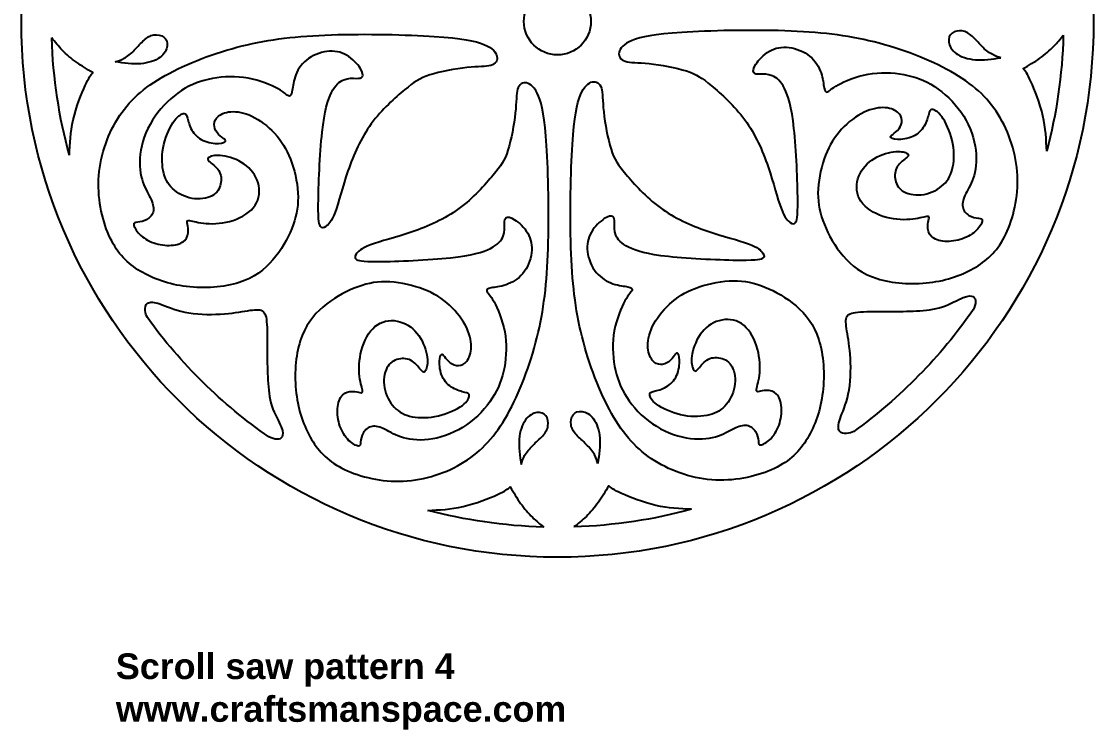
# Model space of a CAD drawing. Extents: x -53 to 59, y -75 to 56.
# Drawn here: x -53.4 to 59.3, y -74.5 to 0 of the extents above; entities that cross this region are included whole.
import ezdxf

# ---------------------------------------------------------------- set-up
doc = ezdxf.new("R2010")
doc.units = 0
doc.header["$MEASUREMENT"] = 0
doc.layers.get('0').update_dxf_attribs({"linetype": 'CONTINUOUS'})
doc.layers.add('LAYER_1', color=7, linetype='CONTINUOUS')

msp = doc.modelspace()

# ---------------------------------------------------------------- linework, layer by layer
at = {"layer": 'LAYER_1'}
for major_axis in [(0, 56.38), (0, 3.52)]:
    msp.add_ellipse((2.94, 0), major_axis=major_axis, ratio=1, dxfattribs=at)
for points, knots in [([(16.02, -1.15), (18.9, -0.97), (23.23, -0.87), (26.84, -0.99), (26.84, -0.99), (30.45, -1.11), (33.33, -1.44), (36.24, -2.16), (36.24, -2.16), (39.14, -2.89), (42.07, -4.01), (44.32, -5.28), (44.32, -5.28), (46.57, -6.54), (48.14, -7.95), (49.3, -9.8), (49.3, -9.8), (50.46, -11.65), (51.21, -13.95), (51.31, -16.22), (51.31, -16.22), (51.42, -18.49), (50.88, -20.74), (50.1, -22.38), (50.1, -22.38), (49.31, -24.02), (48.28, -25.05), (46.93, -25.86), (46.93, -25.86), (45.59, -26.67), (43.92, -27.26), (42.06, -27.48), (42.06, -27.48), (40.2, -27.7), (38.13, -27.56), (36.55, -27.06), (36.55, -27.06), (34.97, -26.55), (33.87, -25.69), (32.99, -24.67), (32.99, -24.67), (32.11, -23.65), (31.46, -22.48), (31.01, -21.37), (31.01, -21.37), (30.57, -20.27), (30.33, -19.24), (30.34, -18.07), (30.34, -18.07), (30.35, -16.9), (30.61, -15.59), (30.99, -14.47), (30.99, -14.47), (31.37, -13.36), (31.88, -12.45), (32.55, -11.65), (32.55, -11.65), (33.23, -10.84), (34.07, -10.15), (34.89, -9.71), (34.89, -9.71), (35.71, -9.26), (36.51, -9.06), (37.17, -9.07), (37.17, -9.07), (37.84, -9.07), (38.38, -9.28), (38.71, -9.54), (38.71, -9.54), (39.04, -9.8), (39.15, -10.1), (39.16, -10.41), (39.16, -10.41), (39.16, -10.71), (39.06, -11.02), (38.87, -11.28), (38.87, -11.28), (38.67, -11.53), (38.39, -11.74), (38.2, -11.89), (38.2, -11.89), (38.02, -12.03), (37.92, -12.1), (37.98, -12.19), (37.98, -12.19), (38.04, -12.28), (38.25, -12.4), (38.69, -12.42), (38.69, -12.42), (39.13, -12.44), (39.8, -12.35), (40.33, -12.11), (40.33, -12.11), (40.86, -11.86), (41.26, -11.45), (41.52, -11.01), (41.52, -11.01), (41.78, -10.56), (41.89, -10.08), (41.98, -9.76), (41.98, -9.76), (42.06, -9.44), (42.11, -9.27), (42.32, -9.27), (42.32, -9.27), (42.54, -9.27), (42.93, -9.44), (43.35, -10.01), (43.35, -10.01), (43.77, -10.57), (44.23, -11.55), (44.45, -12.52), (44.45, -12.52), (44.68, -13.5), (44.68, -14.49), (44.53, -15.28), (44.53, -15.28), (44.38, -16.07), (44.07, -16.67), (43.55, -17.16), (43.55, -17.16), (43.02, -17.66), (42.27, -18.06), (41.5, -18.2), (41.5, -18.2), (40.72, -18.34), (39.93, -18.22), (39.39, -17.94), (39.39, -17.94), (38.86, -17.65), (38.59, -17.19), (38.48, -16.71), (38.48, -16.71), (38.37, -16.22), (38.42, -15.7), (38.68, -15.28), (38.68, -15.28), (38.95, -14.86), (39.45, -14.53), (39.68, -14.31), (39.68, -14.31), (39.91, -14.09), (39.89, -13.97), (39.65, -13.85), (39.65, -13.85), (39.41, -13.74), (38.95, -13.62), (38.28, -13.71), (38.28, -13.71), (37.61, -13.79), (36.72, -14.09), (36.01, -14.59), (36.01, -14.59), (35.3, -15.08), (34.77, -15.79), (34.54, -16.57), (34.54, -16.57), (34.31, -17.36), (34.39, -18.22), (34.86, -18.93), (34.86, -18.93), (35.33, -19.64), (36.21, -20.19), (37.17, -20.51), (37.17, -20.51), (38.13, -20.82), (39.18, -20.91), (40, -20.84), (40, -20.84), (40.83, -20.78), (41.44, -20.57), (41.74, -20.52), (41.74, -20.52), (42.05, -20.47), (42.05, -20.59), (42.01, -20.78), (42.01, -20.78), (41.97, -20.96), (41.88, -21.22), (41.88, -21.56), (41.88, -21.56), (41.88, -21.9), (41.97, -22.32), (42.26, -22.62), (42.26, -22.62), (42.56, -22.92), (43.08, -23.1), (43.67, -23.14), (43.67, -23.14), (44.26, -23.18), (44.93, -23.09), (45.53, -22.87), (45.53, -22.87), (46.12, -22.66), (46.65, -22.34), (47.02, -21.96), (47.02, -21.96), (47.39, -21.59), (47.6, -21.16), (47.62, -20.95), (47.62, -20.95), (47.65, -20.74), (47.48, -20.74), (47.21, -20.71), (47.21, -20.71), (46.93, -20.67), (46.55, -20.6), (46.22, -20.41), (46.22, -20.41), (45.89, -20.22), (45.62, -19.9), (45.56, -19.51), (45.56, -19.51), (45.49, -19.11), (45.63, -18.65), (45.89, -18.12), (45.89, -18.12), (46.15, -17.6), (46.52, -17.03), (46.76, -16.2), (46.76, -16.2), (46.99, -15.38), (47.08, -14.3), (46.87, -13.12), (46.87, -13.12), (46.66, -11.94), (46.15, -10.67), (45.39, -9.56), (45.39, -9.56), (44.62, -8.45), (43.62, -7.52), (42.59, -6.85), (42.59, -6.85), (41.57, -6.19), (40.52, -5.81), (39.35, -5.59), (39.35, -5.59), (38.17, -5.37), (36.86, -5.32), (35.6, -5.55), (35.6, -5.55), (34.35, -5.78), (33.15, -6.29), (32.45, -6.68), (32.45, -6.68), (31.74, -7.07), (31.51, -7.35), (31.34, -7.42), (31.34, -7.42), (31.18, -7.49), (31.06, -7.35), (30.98, -6.99), (30.98, -6.99), (30.91, -6.63), (30.87, -6.04), (30.66, -5.42), (30.66, -5.42), (30.45, -4.8), (30.06, -4.14), (29.46, -3.65), (29.46, -3.65), (28.87, -3.16), (28.06, -2.83), (27.3, -2.74), (27.3, -2.74), (26.55, -2.64), (25.84, -2.78), (25.23, -3.14), (25.23, -3.14), (24.61, -3.5), (24.09, -4.07), (23.81, -4.5), (23.81, -4.5), (23.52, -4.94), (23.49, -5.23), (23.58, -5.39), (23.58, -5.39), (23.67, -5.55), (23.88, -5.57), (24.23, -5.56), (24.23, -5.56), (24.58, -5.56), (25.07, -5.52), (25.53, -5.71), (25.53, -5.71), (26, -5.89), (26.43, -6.29), (26.82, -7.06), (26.82, -7.06), (27.22, -7.83), (27.57, -8.98), (27.81, -11.25), (27.81, -11.25), (28.06, -13.53), (28.2, -16.92), (28.21, -18.79), (28.21, -18.79), (28.22, -20.66), (28.11, -21), (27.97, -21.17), (27.97, -21.17), (27.84, -21.34), (27.68, -21.34), (27.43, -21.17), (27.43, -21.17), (27.18, -21), (26.83, -20.66), (26.45, -19.66), (26.45, -19.66), (26.08, -18.66), (25.68, -16.99), (25.09, -15.29), (25.09, -15.29), (24.51, -13.6), (23.74, -11.86), (22.64, -10.36), (22.64, -10.36), (21.54, -8.86), (20.13, -7.6), (19.14, -6.77), (19.14, -6.77), (18.15, -5.95), (17.58, -5.56), (16.5, -5.21), (16.5, -5.21), (15.41, -4.87), (13.79, -4.56), (12.58, -4.43), (12.58, -4.43), (11.38, -4.31), (10.58, -4.35), (10.07, -4.19), (10.07, -4.19), (9.56, -4.04), (9.34, -3.67), (9.42, -3.26), (9.42, -3.26), (9.5, -2.84), (9.89, -2.37), (10.8, -2), (10.8, -2), (11.7, -1.62), (13.13, -1.34), (16.02, -1.15)], [0, 0, 0, 0, 0.011494, 0.011494, 0.011494, 0.011494, 0.022989, 0.022989, 0.022989, 0.022989, 0.034483, 0.034483, 0.034483, 0.034483, 0.045977, 0.045977, 0.045977, 0.045977, 0.057471, 0.057471, 0.057471, 0.057471, 0.068966, 0.068966, 0.068966, 0.068966, 0.08046, 0.08046, 0.08046, 0.08046, 0.091954, 0.091954, 0.091954, 0.091954, 0.103448, 0.103448, 0.103448, 0.103448, 0.114943, 0.114943, 0.114943, 0.114943, 0.126437, 0.126437, 0.126437, 0.126437, 0.137931, 0.137931, 0.137931, 0.137931, 0.149425, 0.149425, 0.149425, 0.149425, 0.16092, 0.16092, 0.16092, 0.16092, 0.172414, 0.172414, 0.172414, 0.172414, 0.183908, 0.183908, 0.183908, 0.183908, 0.195402, 0.195402, 0.195402, 0.195402, 0.206897, 0.206897, 0.206897, 0.206897, 0.218391, 0.218391, 0.218391, 0.218391, 0.229885, 0.229885, 0.229885, 0.229885, 0.241379, 0.241379, 0.241379, 0.241379, 0.252874, 0.252874, 0.252874, 0.252874, 0.264368, 0.264368, 0.264368, 0.264368, 0.275862, 0.275862, 0.275862, 0.275862, 0.287356, 0.287356, 0.287356, 0.287356, 0.298851, 0.298851, 0.298851, 0.298851, 0.310345, 0.310345, 0.310345, 0.310345, 0.321839, 0.321839, 0.321839, 0.321839, 0.333333, 0.333333, 0.333333, 0.333333, 0.344828, 0.344828, 0.344828, 0.344828, 0.356322, 0.356322, 0.356322, 0.356322, 0.367816, 0.367816, 0.367816, 0.367816, 0.37931, 0.37931, 0.37931, 0.37931, 0.390805, 0.390805, 0.390805, 0.390805, 0.402299, 0.402299, 0.402299, 0.402299, 0.413793, 0.413793, 0.413793, 0.413793, 0.425287, 0.425287, 0.425287, 0.425287, 0.436782, 0.436782, 0.436782, 0.436782, 0.448276, 0.448276, 0.448276, 0.448276, 0.45977, 0.45977, 0.45977, 0.45977, 0.471264, 0.471264, 0.471264, 0.471264, 0.482759, 0.482759, 0.482759, 0.482759, 0.494253, 0.494253, 0.494253, 0.494253, 0.505747, 0.505747, 0.505747, 0.505747, 0.517241, 0.517241, 0.517241, 0.517241, 0.528736, 0.528736, 0.528736, 0.528736, 0.54023, 0.54023, 0.54023, 0.54023, 0.551724, 0.551724, 0.551724, 0.551724, 0.563218, 0.563218, 0.563218, 0.563218, 0.574713, 0.574713, 0.574713, 0.574713, 0.586207, 0.586207, 0.586207, 0.586207, 0.597701, 0.597701, 0.597701, 0.597701, 0.609195, 0.609195, 0.609195, 0.609195, 0.62069, 0.62069, 0.62069, 0.62069, 0.632184, 0.632184, 0.632184, 0.632184, 0.643678, 0.643678, 0.643678, 0.643678, 0.655172, 0.655172, 0.655172, 0.655172, 0.666667, 0.666667, 0.666667, 0.666667, 0.678161, 0.678161, 0.678161, 0.678161, 0.689655, 0.689655, 0.689655, 0.689655, 0.701149, 0.701149, 0.701149, 0.701149, 0.712644, 0.712644, 0.712644, 0.712644, 0.724138, 0.724138, 0.724138, 0.724138, 0.735632, 0.735632, 0.735632, 0.735632, 0.747126, 0.747126, 0.747126, 0.747126, 0.758621, 0.758621, 0.758621, 0.758621, 0.770115, 0.770115, 0.770115, 0.770115, 0.781609, 0.781609, 0.781609, 0.781609, 0.793103, 0.793103, 0.793103, 0.793103, 0.804598, 0.804598, 0.804598, 0.804598, 0.816092, 0.816092, 0.816092, 0.816092, 0.827586, 0.827586, 0.827586, 0.827586, 0.83908, 0.83908, 0.83908, 0.83908, 0.850575, 0.850575, 0.850575, 0.850575, 0.862069, 0.862069, 0.862069, 0.862069, 0.873563, 0.873563, 0.873563, 0.873563, 0.885057, 0.885057, 0.885057, 0.885057, 0.896552, 0.896552, 0.896552, 0.896552, 0.908046, 0.908046, 0.908046, 0.908046, 0.91954, 0.91954, 0.91954, 0.91954, 0.931034, 0.931034, 0.931034, 0.931034, 0.942529, 0.942529, 0.942529, 0.942529, 0.954023, 0.954023, 0.954023, 0.954023, 0.965517, 0.965517, 0.965517, 0.965517, 0.977011, 0.977011, 0.977011, 0.977011, 1, 1, 1, 1]), ([(49.58, -3.82), (48.65, -3.96), (47.72, -4.09), (46.9, -4.03), (46.9, -4.03), (46.07, -3.97), (45.35, -3.71), (44.87, -3.36), (44.87, -3.36), (44.39, -3.01), (44.16, -2.56), (44.1, -2.17), (44.1, -2.17), (44.05, -1.78), (44.17, -1.44), (44.44, -1.23), (44.44, -1.23), (44.72, -1.02), (45.14, -0.95), (45.51, -1), (45.51, -1), (45.88, -1.06), (46.2, -1.24), (46.54, -1.54), (46.54, -1.54), (46.87, -1.84), (47.21, -2.25), (47.56, -2.61), (47.56, -2.61), (47.92, -2.97), (48.3, -3.27), (48.64, -3.46), (48.64, -3.46), (48.98, -3.66), (49.28, -3.74), (49.58, -3.82)], [0, 0, 0, 0, 0.1, 0.1, 0.1, 0.1, 0.2, 0.2, 0.2, 0.2, 0.3, 0.3, 0.3, 0.3, 0.4, 0.4, 0.4, 0.4, 0.5, 0.5, 0.5, 0.5, 0.6, 0.6, 0.6, 0.6, 0.7, 0.7, 0.7, 0.7, 0.8, 0.8, 0.8, 0.8, 1, 1, 1, 1]), ([(-48.39, -14.07), (-48.34, -12.87), (-48.29, -11.67), (-47.98, -10.35), (-47.98, -10.35), (-47.68, -9.03), (-47.11, -7.59), (-46.73, -6.75), (-46.73, -6.75), (-46.34, -5.9), (-46.13, -5.64), (-45.92, -5.38), (-45.92, -5.38), (-46.51, -5.04), (-47.1, -4.69), (-47.65, -4.3), (-47.65, -4.3), (-48.2, -3.91), (-48.71, -3.47), (-49.14, -3.03), (-49.14, -3.03), (-49.56, -2.6), (-49.9, -2.16), (-50.24, -1.73)], [0, 0, 0, 0, 0.142857, 0.142857, 0.142857, 0.142857, 0.285714, 0.285714, 0.285714, 0.285714, 0.428571, 0.428571, 0.428571, 0.428571, 0.571429, 0.571429, 0.571429, 0.571429, 0.714286, 0.714286, 0.714286, 0.714286, 1, 1, 1, 1]), ([(-10.01, -1.57), (-12.89, -1.39), (-17.23, -1.29), (-20.84, -1.41), (-20.84, -1.41), (-24.45, -1.53), (-27.33, -1.86), (-30.23, -2.58), (-30.23, -2.58), (-33.14, -3.31), (-36.07, -4.43), (-38.32, -5.7), (-38.32, -5.7), (-40.57, -6.96), (-42.14, -8.37), (-43.3, -10.22), (-43.3, -10.22), (-44.46, -12.07), (-45.21, -14.37), (-45.31, -16.64), (-45.31, -16.64), (-45.42, -18.91), (-44.88, -21.16), (-44.09, -22.8), (-44.09, -22.8), (-43.31, -24.44), (-42.28, -25.47), (-40.93, -26.28), (-40.93, -26.28), (-39.58, -27.09), (-37.92, -27.68), (-36.06, -27.9), (-36.06, -27.9), (-34.19, -28.12), (-32.13, -27.98), (-30.55, -27.48), (-30.55, -27.48), (-28.97, -26.97), (-27.87, -26.11), (-26.99, -25.09), (-26.99, -25.09), (-26.11, -24.07), (-25.45, -22.9), (-25.01, -21.8), (-25.01, -21.8), (-24.56, -20.69), (-24.33, -19.66), (-24.34, -18.49), (-24.34, -18.49), (-24.35, -17.32), (-24.61, -16.01), (-24.99, -14.9), (-24.99, -14.9), (-25.37, -13.78), (-25.87, -12.87), (-26.55, -12.07), (-26.55, -12.07), (-27.22, -11.26), (-28.07, -10.57), (-28.89, -10.13), (-28.89, -10.13), (-29.71, -9.68), (-30.5, -9.48), (-31.17, -9.49), (-31.17, -9.49), (-31.84, -9.49), (-32.38, -9.71), (-32.71, -9.96), (-32.71, -9.96), (-33.03, -10.22), (-33.15, -10.53), (-33.16, -10.83), (-33.16, -10.83), (-33.16, -11.13), (-33.06, -11.44), (-32.86, -11.7), (-32.86, -11.7), (-32.67, -11.95), (-32.39, -12.17), (-32.2, -12.31), (-32.2, -12.31), (-32.01, -12.45), (-31.92, -12.52), (-31.98, -12.61), (-31.98, -12.61), (-32.04, -12.7), (-32.25, -12.82), (-32.69, -12.84), (-32.69, -12.84), (-33.13, -12.86), (-33.79, -12.77), (-34.33, -12.53), (-34.33, -12.53), (-34.86, -12.28), (-35.26, -11.87), (-35.52, -11.43), (-35.52, -11.43), (-35.77, -10.98), (-35.89, -10.5), (-35.97, -10.18), (-35.97, -10.18), (-36.06, -9.86), (-36.1, -9.69), (-36.32, -9.69), (-36.32, -9.69), (-36.54, -9.69), (-36.92, -9.86), (-37.34, -10.43), (-37.34, -10.43), (-37.77, -10.99), (-38.22, -11.97), (-38.45, -12.94), (-38.45, -12.94), (-38.68, -13.92), (-38.68, -14.91), (-38.53, -15.7), (-38.53, -15.7), (-38.38, -16.49), (-38.07, -17.09), (-37.54, -17.58), (-37.54, -17.58), (-37.02, -18.08), (-36.27, -18.48), (-35.49, -18.62), (-35.49, -18.62), (-34.72, -18.76), (-33.92, -18.64), (-33.39, -18.36), (-33.39, -18.36), (-32.86, -18.07), (-32.59, -17.61), (-32.48, -17.13), (-32.48, -17.13), (-32.37, -16.64), (-32.41, -16.13), (-32.68, -15.7), (-32.68, -15.7), (-32.95, -15.28), (-33.44, -14.95), (-33.68, -14.73), (-33.68, -14.73), (-33.91, -14.51), (-33.89, -14.39), (-33.65, -14.27), (-33.65, -14.27), (-33.41, -14.16), (-32.95, -14.04), (-32.28, -14.13), (-32.28, -14.13), (-31.6, -14.22), (-30.71, -14.51), (-30, -15.01), (-30, -15.01), (-29.3, -15.5), (-28.77, -16.21), (-28.54, -16.99), (-28.54, -16.99), (-28.31, -17.78), (-28.38, -18.64), (-28.86, -19.35), (-28.86, -19.35), (-29.33, -20.06), (-30.21, -20.61), (-31.17, -20.93), (-31.17, -20.93), (-32.13, -21.25), (-33.17, -21.33), (-34, -21.26), (-34, -21.26), (-34.83, -21.2), (-35.43, -20.99), (-35.74, -20.94), (-35.74, -20.94), (-36.04, -20.89), (-36.04, -21.01), (-36, -21.2), (-36, -21.2), (-35.96, -21.39), (-35.88, -21.64), (-35.88, -21.98), (-35.88, -21.98), (-35.88, -22.32), (-35.96, -22.74), (-36.26, -23.04), (-36.26, -23.04), (-36.56, -23.34), (-37.08, -23.52), (-37.67, -23.56), (-37.67, -23.56), (-38.26, -23.6), (-38.93, -23.51), (-39.52, -23.3), (-39.52, -23.3), (-40.12, -23.08), (-40.65, -22.76), (-41.02, -22.38), (-41.02, -22.38), (-41.39, -22.01), (-41.6, -21.58), (-41.62, -21.37), (-41.62, -21.37), (-41.64, -21.16), (-41.48, -21.16), (-41.2, -21.13), (-41.2, -21.13), (-40.93, -21.09), (-40.54, -21.02), (-40.21, -20.83), (-40.21, -20.83), (-39.89, -20.64), (-39.62, -20.32), (-39.55, -19.93), (-39.55, -19.93), (-39.49, -19.53), (-39.63, -19.07), (-39.89, -18.54), (-39.89, -18.54), (-40.14, -18.02), (-40.52, -17.45), (-40.75, -16.62), (-40.75, -16.62), (-40.99, -15.8), (-41.08, -14.72), (-40.87, -13.54), (-40.87, -13.54), (-40.66, -12.36), (-40.14, -11.09), (-39.38, -9.98), (-39.38, -9.98), (-38.62, -8.87), (-37.61, -7.94), (-36.59, -7.27), (-36.59, -7.27), (-35.56, -6.61), (-34.52, -6.23), (-33.34, -6.01), (-33.34, -6.01), (-32.17, -5.79), (-30.85, -5.75), (-29.6, -5.97), (-29.6, -5.97), (-28.35, -6.2), (-27.15, -6.71), (-26.44, -7.1), (-26.44, -7.1), (-25.73, -7.49), (-25.51, -7.77), (-25.34, -7.84), (-25.34, -7.84), (-25.17, -7.91), (-25.05, -7.77), (-24.98, -7.41), (-24.98, -7.41), (-24.9, -7.05), (-24.87, -6.46), (-24.66, -5.84), (-24.66, -5.84), (-24.45, -5.22), (-24.06, -4.56), (-23.46, -4.07), (-23.46, -4.07), (-22.86, -3.58), (-22.06, -3.25), (-21.3, -3.16), (-21.3, -3.16), (-20.54, -3.06), (-19.84, -3.2), (-19.23, -3.56), (-19.23, -3.56), (-18.61, -3.92), (-18.08, -4.49), (-17.8, -4.93), (-17.8, -4.93), (-17.52, -5.36), (-17.49, -5.65), (-17.57, -5.81), (-17.57, -5.81), (-17.66, -5.97), (-17.87, -5.99), (-18.22, -5.99), (-18.22, -5.99), (-18.58, -5.98), (-19.07, -5.94), (-19.53, -6.13), (-19.53, -6.13), (-19.99, -6.31), (-20.43, -6.71), (-20.82, -7.48), (-20.82, -7.48), (-21.21, -8.25), (-21.56, -9.4), (-21.81, -11.67), (-21.81, -11.67), (-22.06, -13.95), (-22.2, -17.34), (-22.21, -19.21), (-22.21, -19.21), (-22.22, -21.08), (-22.1, -21.42), (-21.97, -21.59), (-21.97, -21.59), (-21.83, -21.76), (-21.68, -21.76), (-21.43, -21.59), (-21.43, -21.59), (-21.18, -21.42), (-20.83, -21.08), (-20.45, -20.08), (-20.45, -20.08), (-20.08, -19.08), (-19.68, -17.41), (-19.09, -15.72), (-19.09, -15.72), (-18.51, -14.02), (-17.73, -12.28), (-16.64, -10.78), (-16.64, -10.78), (-15.54, -9.28), (-14.12, -8.02), (-13.13, -7.19), (-13.13, -7.19), (-12.14, -6.37), (-11.58, -5.98), (-10.49, -5.63), (-10.49, -5.63), (-9.4, -5.29), (-7.79, -4.98), (-6.58, -4.86), (-6.58, -4.86), (-5.37, -4.73), (-4.58, -4.77), (-4.07, -4.62), (-4.07, -4.62), (-3.56, -4.46), (-3.33, -4.09), (-3.42, -3.68), (-3.42, -3.68), (-3.5, -3.26), (-3.88, -2.79), (-4.79, -2.42), (-4.79, -2.42), (-5.7, -2.04), (-7.13, -1.76), (-10.01, -1.57)], [0, 0, 0, 0, 0.011494, 0.011494, 0.011494, 0.011494, 0.022989, 0.022989, 0.022989, 0.022989, 0.034483, 0.034483, 0.034483, 0.034483, 0.045977, 0.045977, 0.045977, 0.045977, 0.057471, 0.057471, 0.057471, 0.057471, 0.068966, 0.068966, 0.068966, 0.068966, 0.08046, 0.08046, 0.08046, 0.08046, 0.091954, 0.091954, 0.091954, 0.091954, 0.103448, 0.103448, 0.103448, 0.103448, 0.114943, 0.114943, 0.114943, 0.114943, 0.126437, 0.126437, 0.126437, 0.126437, 0.137931, 0.137931, 0.137931, 0.137931, 0.149425, 0.149425, 0.149425, 0.149425, 0.16092, 0.16092, 0.16092, 0.16092, 0.172414, 0.172414, 0.172414, 0.172414, 0.183908, 0.183908, 0.183908, 0.183908, 0.195402, 0.195402, 0.195402, 0.195402, 0.206897, 0.206897, 0.206897, 0.206897, 0.218391, 0.218391, 0.218391, 0.218391, 0.229885, 0.229885, 0.229885, 0.229885, 0.241379, 0.241379, 0.241379, 0.241379, 0.252874, 0.252874, 0.252874, 0.252874, 0.264368, 0.264368, 0.264368, 0.264368, 0.275862, 0.275862, 0.275862, 0.275862, 0.287356, 0.287356, 0.287356, 0.287356, 0.298851, 0.298851, 0.298851, 0.298851, 0.310345, 0.310345, 0.310345, 0.310345, 0.321839, 0.321839, 0.321839, 0.321839, 0.333333, 0.333333, 0.333333, 0.333333, 0.344828, 0.344828, 0.344828, 0.344828, 0.356322, 0.356322, 0.356322, 0.356322, 0.367816, 0.367816, 0.367816, 0.367816, 0.37931, 0.37931, 0.37931, 0.37931, 0.390805, 0.390805, 0.390805, 0.390805, 0.402299, 0.402299, 0.402299, 0.402299, 0.413793, 0.413793, 0.413793, 0.413793, 0.425287, 0.425287, 0.425287, 0.425287, 0.436782, 0.436782, 0.436782, 0.436782, 0.448276, 0.448276, 0.448276, 0.448276, 0.45977, 0.45977, 0.45977, 0.45977, 0.471264, 0.471264, 0.471264, 0.471264, 0.482759, 0.482759, 0.482759, 0.482759, 0.494253, 0.494253, 0.494253, 0.494253, 0.505747, 0.505747, 0.505747, 0.505747, 0.517241, 0.517241, 0.517241, 0.517241, 0.528736, 0.528736, 0.528736, 0.528736, 0.54023, 0.54023, 0.54023, 0.54023, 0.551724, 0.551724, 0.551724, 0.551724, 0.563218, 0.563218, 0.563218, 0.563218, 0.574713, 0.574713, 0.574713, 0.574713, 0.586207, 0.586207, 0.586207, 0.586207, 0.597701, 0.597701, 0.597701, 0.597701, 0.609195, 0.609195, 0.609195, 0.609195, 0.62069, 0.62069, 0.62069, 0.62069, 0.632184, 0.632184, 0.632184, 0.632184, 0.643678, 0.643678, 0.643678, 0.643678, 0.655172, 0.655172, 0.655172, 0.655172, 0.666667, 0.666667, 0.666667, 0.666667, 0.678161, 0.678161, 0.678161, 0.678161, 0.689655, 0.689655, 0.689655, 0.689655, 0.701149, 0.701149, 0.701149, 0.701149, 0.712644, 0.712644, 0.712644, 0.712644, 0.724138, 0.724138, 0.724138, 0.724138, 0.735632, 0.735632, 0.735632, 0.735632, 0.747126, 0.747126, 0.747126, 0.747126, 0.758621, 0.758621, 0.758621, 0.758621, 0.770115, 0.770115, 0.770115, 0.770115, 0.781609, 0.781609, 0.781609, 0.781609, 0.793103, 0.793103, 0.793103, 0.793103, 0.804598, 0.804598, 0.804598, 0.804598, 0.816092, 0.816092, 0.816092, 0.816092, 0.827586, 0.827586, 0.827586, 0.827586, 0.83908, 0.83908, 0.83908, 0.83908, 0.850575, 0.850575, 0.850575, 0.850575, 0.862069, 0.862069, 0.862069, 0.862069, 0.873563, 0.873563, 0.873563, 0.873563, 0.885057, 0.885057, 0.885057, 0.885057, 0.896552, 0.896552, 0.896552, 0.896552, 0.908046, 0.908046, 0.908046, 0.908046, 0.91954, 0.91954, 0.91954, 0.91954, 0.931034, 0.931034, 0.931034, 0.931034, 0.942529, 0.942529, 0.942529, 0.942529, 0.954023, 0.954023, 0.954023, 0.954023, 0.965517, 0.965517, 0.965517, 0.965517, 0.977011, 0.977011, 0.977011, 0.977011, 1, 1, 1, 1]), ([(-43.58, -4.24), (-42.65, -4.38), (-41.72, -4.51), (-40.89, -4.45), (-40.89, -4.45), (-40.07, -4.39), (-39.35, -4.13), (-38.87, -3.78), (-38.87, -3.78), (-38.39, -3.43), (-38.16, -2.98), (-38.1, -2.59), (-38.1, -2.59), (-38.05, -2.2), (-38.17, -1.86), (-38.44, -1.65), (-38.44, -1.65), (-38.71, -1.44), (-39.14, -1.37), (-39.51, -1.42), (-39.51, -1.42), (-39.88, -1.48), (-40.2, -1.66), (-40.53, -1.96), (-40.53, -1.96), (-40.86, -2.26), (-41.2, -2.67), (-41.56, -3.03), (-41.56, -3.03), (-41.92, -3.39), (-42.29, -3.69), (-42.63, -3.88), (-42.63, -3.88), (-42.97, -4.08), (-43.28, -4.16), (-43.58, -4.24)], [0, 0, 0, 0, 0.1, 0.1, 0.1, 0.1, 0.2, 0.2, 0.2, 0.2, 0.3, 0.3, 0.3, 0.3, 0.4, 0.4, 0.4, 0.4, 0.5, 0.5, 0.5, 0.5, 0.6, 0.6, 0.6, 0.6, 0.7, 0.7, 0.7, 0.7, 0.8, 0.8, 0.8, 0.8, 1, 1, 1, 1]), ([(54.39, -13.65), (54.34, -12.45), (54.29, -11.24), (53.99, -9.93), (53.99, -9.93), (53.68, -8.61), (53.12, -7.17), (52.73, -6.33), (52.73, -6.33), (52.34, -5.48), (52.13, -5.22), (51.92, -4.96), (51.92, -4.96), (52.51, -4.62), (53.11, -4.27), (53.66, -3.88), (53.66, -3.88), (54.21, -3.49), (54.72, -3.05), (55.12, -2.63), (55.12, -2.63), (55.53, -2.22), (55.84, -1.83), (56.14, -1.44)], [0, 0, 0, 0, 0.142857, 0.142857, 0.142857, 0.142857, 0.285714, 0.285714, 0.285714, 0.285714, 0.428571, 0.428571, 0.428571, 0.428571, 0.571429, 0.571429, 0.571429, 0.571429, 0.714286, 0.714286, 0.714286, 0.714286, 1, 1, 1, 1]), ([(1.79, -13.07), (1.98, -15.95), (2.07, -20.29), (1.96, -23.9), (1.96, -23.9), (1.84, -27.5), (1.51, -30.39), (0.78, -33.29), (0.78, -33.29), (0.06, -36.2), (-1.07, -39.13), (-2.33, -41.38), (-2.33, -41.38), (-3.6, -43.62), (-5, -45.19), (-6.86, -46.35), (-6.86, -46.35), (-8.71, -47.51), (-11, -48.26), (-13.28, -48.37), (-13.28, -48.37), (-15.55, -48.47), (-17.8, -47.94), (-19.44, -47.15), (-19.44, -47.15), (-21.08, -46.37), (-22.11, -45.33), (-22.92, -43.99), (-22.92, -43.99), (-23.73, -42.64), (-24.31, -40.98), (-24.53, -39.11), (-24.53, -39.11), (-24.76, -37.25), (-24.62, -35.19), (-24.11, -33.61), (-24.11, -33.61), (-23.61, -32.03), (-22.74, -30.92), (-21.72, -30.05), (-21.72, -30.05), (-20.7, -29.17), (-19.53, -28.51), (-18.43, -28.07), (-18.43, -28.07), (-17.33, -27.62), (-16.3, -27.39), (-15.13, -27.4), (-15.13, -27.4), (-13.95, -27.41), (-12.64, -27.67), (-11.53, -28.05), (-11.53, -28.05), (-10.42, -28.43), (-9.5, -28.93), (-8.7, -29.61), (-8.7, -29.61), (-7.9, -30.28), (-7.21, -31.12), (-6.76, -31.94), (-6.76, -31.94), (-6.32, -32.76), (-6.12, -33.56), (-6.12, -34.23), (-6.12, -34.23), (-6.13, -34.9), (-6.34, -35.44), (-6.6, -35.76), (-6.6, -35.76), (-6.86, -36.09), (-7.16, -36.21), (-7.46, -36.21), (-7.46, -36.21), (-7.77, -36.22), (-8.07, -36.11), (-8.33, -35.92), (-8.33, -35.92), (-8.59, -35.73), (-8.8, -35.45), (-8.94, -35.26), (-8.94, -35.26), (-9.08, -35.07), (-9.15, -34.98), (-9.25, -35.04), (-9.25, -35.04), (-9.34, -35.1), (-9.46, -35.31), (-9.47, -35.75), (-9.47, -35.75), (-9.49, -36.18), (-9.41, -36.85), (-9.16, -37.39), (-9.16, -37.39), (-8.92, -37.92), (-8.51, -38.32), (-8.06, -38.57), (-8.06, -38.57), (-7.62, -38.83), (-7.14, -38.95), (-6.81, -39.03), (-6.81, -39.03), (-6.49, -39.11), (-6.33, -39.16), (-6.33, -39.38), (-6.33, -39.38), (-6.33, -39.59), (-6.49, -39.98), (-7.06, -40.4), (-7.06, -40.4), (-7.63, -40.82), (-8.6, -41.28), (-9.58, -41.51), (-9.58, -41.51), (-10.56, -41.74), (-11.54, -41.74), (-12.33, -41.59), (-12.33, -41.59), (-13.12, -41.43), (-13.72, -41.13), (-14.22, -40.6), (-14.22, -40.6), (-14.72, -40.07), (-15.11, -39.32), (-15.26, -38.55), (-15.26, -38.55), (-15.4, -37.78), (-15.28, -36.98), (-14.99, -36.45), (-14.99, -36.45), (-14.7, -35.92), (-14.25, -35.65), (-13.76, -35.53), (-13.76, -35.53), (-13.28, -35.42), (-12.76, -35.47), (-12.34, -35.74), (-12.34, -35.74), (-11.92, -36.01), (-11.59, -36.5), (-11.37, -36.74), (-11.37, -36.74), (-11.14, -36.97), (-11.03, -36.95), (-10.91, -36.71), (-10.91, -36.71), (-10.79, -36.47), (-10.67, -36.01), (-10.76, -35.34), (-10.76, -35.34), (-10.85, -34.66), (-11.14, -33.77), (-11.64, -33.06), (-11.64, -33.06), (-12.14, -32.35), (-12.84, -31.83), (-13.63, -31.6), (-13.63, -31.6), (-14.41, -31.37), (-15.28, -31.44), (-15.99, -31.91), (-15.99, -31.91), (-16.7, -32.39), (-17.25, -33.27), (-17.56, -34.23), (-17.56, -34.23), (-17.88, -35.19), (-17.96, -36.23), (-17.9, -37.06), (-17.9, -37.06), (-17.83, -37.88), (-17.62, -38.49), (-17.57, -38.8), (-17.57, -38.8), (-17.53, -39.1), (-17.65, -39.1), (-17.83, -39.06), (-17.83, -39.06), (-18.02, -39.02), (-18.28, -38.94), (-18.62, -38.94), (-18.62, -38.94), (-18.96, -38.94), (-19.38, -39.02), (-19.68, -39.32), (-19.68, -39.32), (-19.98, -39.62), (-20.15, -40.13), (-20.19, -40.72), (-20.19, -40.72), (-20.23, -41.32), (-20.14, -41.98), (-19.93, -42.58), (-19.93, -42.58), (-19.72, -43.18), (-19.39, -43.71), (-19.02, -44.08), (-19.02, -44.08), (-18.64, -44.44), (-18.22, -44.66), (-18.01, -44.68), (-18.01, -44.68), (-17.8, -44.7), (-17.8, -44.54), (-17.76, -44.26), (-17.76, -44.26), (-17.73, -43.99), (-17.66, -43.6), (-17.46, -43.27), (-17.46, -43.27), (-17.27, -42.94), (-16.95, -42.68), (-16.56, -42.61), (-16.56, -42.61), (-16.17, -42.55), (-15.7, -42.69), (-15.18, -42.94), (-15.18, -42.94), (-14.66, -43.2), (-14.08, -43.58), (-13.26, -43.81), (-13.26, -43.81), (-12.43, -44.05), (-11.35, -44.14), (-10.18, -43.93), (-10.18, -43.93), (-9, -43.72), (-7.72, -43.2), (-6.62, -42.44), (-6.62, -42.44), (-5.51, -41.68), (-4.57, -40.67), (-3.91, -39.65), (-3.91, -39.65), (-3.25, -38.62), (-2.86, -37.58), (-2.64, -36.4), (-2.64, -36.4), (-2.43, -35.22), (-2.38, -33.91), (-2.61, -32.66), (-2.61, -32.66), (-2.84, -31.41), (-3.34, -30.21), (-3.73, -29.5), (-3.73, -29.5), (-4.13, -28.79), (-4.41, -28.57), (-4.48, -28.4), (-4.48, -28.4), (-4.55, -28.23), (-4.41, -28.11), (-4.04, -28.04), (-4.04, -28.04), (-3.68, -27.96), (-3.09, -27.93), (-2.47, -27.71), (-2.47, -27.71), (-1.85, -27.5), (-1.2, -27.12), (-0.7, -26.52), (-0.7, -26.52), (-0.21, -25.92), (0.12, -25.11), (0.21, -24.36), (0.21, -24.36), (0.3, -23.6), (0.16, -22.9), (-0.19, -22.28), (-0.19, -22.28), (-0.55, -21.67), (-1.13, -21.14), (-1.56, -20.86), (-1.56, -20.86), (-1.99, -20.58), (-2.29, -20.54), (-2.44, -20.63), (-2.44, -20.63), (-2.6, -20.72), (-2.63, -20.93), (-2.62, -21.28), (-2.62, -21.28), (-2.61, -21.63), (-2.58, -22.13), (-2.76, -22.59), (-2.76, -22.59), (-2.94, -23.05), (-3.34, -23.49), (-4.11, -23.88), (-4.11, -23.88), (-4.89, -24.27), (-6.04, -24.62), (-8.31, -24.87), (-8.31, -24.87), (-10.58, -25.11), (-13.98, -25.25), (-15.85, -25.27), (-15.85, -25.27), (-17.72, -25.28), (-18.06, -25.16), (-18.23, -25.03), (-18.23, -25.03), (-18.39, -24.89), (-18.39, -24.74), (-18.23, -24.49), (-18.23, -24.49), (-18.06, -24.24), (-17.72, -23.88), (-16.71, -23.51), (-16.71, -23.51), (-15.71, -23.13), (-14.05, -22.74), (-12.35, -22.15), (-12.35, -22.15), (-10.65, -21.56), (-8.92, -20.79), (-7.42, -19.7), (-7.42, -19.7), (-5.92, -18.6), (-4.65, -17.18), (-3.83, -16.19), (-3.83, -16.19), (-3, -15.2), (-2.61, -14.64), (-2.27, -13.55), (-2.27, -13.55), (-1.92, -12.46), (-1.62, -10.84), (-1.49, -9.64), (-1.49, -9.64), (-1.36, -8.43), (-1.41, -7.63), (-1.25, -7.12), (-1.25, -7.12), (-1.09, -6.62), (-0.73, -6.39), (-0.31, -6.47), (-0.31, -6.47), (0.1, -6.56), (0.57, -6.94), (0.95, -7.85), (0.95, -7.85), (1.32, -8.76), (1.6, -10.19), (1.79, -13.07)], [0, 0, 0, 0, 0.011494, 0.011494, 0.011494, 0.011494, 0.022989, 0.022989, 0.022989, 0.022989, 0.034483, 0.034483, 0.034483, 0.034483, 0.045977, 0.045977, 0.045977, 0.045977, 0.057471, 0.057471, 0.057471, 0.057471, 0.068966, 0.068966, 0.068966, 0.068966, 0.08046, 0.08046, 0.08046, 0.08046, 0.091954, 0.091954, 0.091954, 0.091954, 0.103448, 0.103448, 0.103448, 0.103448, 0.114943, 0.114943, 0.114943, 0.114943, 0.126437, 0.126437, 0.126437, 0.126437, 0.137931, 0.137931, 0.137931, 0.137931, 0.149425, 0.149425, 0.149425, 0.149425, 0.16092, 0.16092, 0.16092, 0.16092, 0.172414, 0.172414, 0.172414, 0.172414, 0.183908, 0.183908, 0.183908, 0.183908, 0.195402, 0.195402, 0.195402, 0.195402, 0.206897, 0.206897, 0.206897, 0.206897, 0.218391, 0.218391, 0.218391, 0.218391, 0.229885, 0.229885, 0.229885, 0.229885, 0.241379, 0.241379, 0.241379, 0.241379, 0.252874, 0.252874, 0.252874, 0.252874, 0.264368, 0.264368, 0.264368, 0.264368, 0.275862, 0.275862, 0.275862, 0.275862, 0.287356, 0.287356, 0.287356, 0.287356, 0.298851, 0.298851, 0.298851, 0.298851, 0.310345, 0.310345, 0.310345, 0.310345, 0.321839, 0.321839, 0.321839, 0.321839, 0.333333, 0.333333, 0.333333, 0.333333, 0.344828, 0.344828, 0.344828, 0.344828, 0.356322, 0.356322, 0.356322, 0.356322, 0.367816, 0.367816, 0.367816, 0.367816, 0.37931, 0.37931, 0.37931, 0.37931, 0.390805, 0.390805, 0.390805, 0.390805, 0.402299, 0.402299, 0.402299, 0.402299, 0.413793, 0.413793, 0.413793, 0.413793, 0.425287, 0.425287, 0.425287, 0.425287, 0.436782, 0.436782, 0.436782, 0.436782, 0.448276, 0.448276, 0.448276, 0.448276, 0.45977, 0.45977, 0.45977, 0.45977, 0.471264, 0.471264, 0.471264, 0.471264, 0.482759, 0.482759, 0.482759, 0.482759, 0.494253, 0.494253, 0.494253, 0.494253, 0.505747, 0.505747, 0.505747, 0.505747, 0.517241, 0.517241, 0.517241, 0.517241, 0.528736, 0.528736, 0.528736, 0.528736, 0.54023, 0.54023, 0.54023, 0.54023, 0.551724, 0.551724, 0.551724, 0.551724, 0.563218, 0.563218, 0.563218, 0.563218, 0.574713, 0.574713, 0.574713, 0.574713, 0.586207, 0.586207, 0.586207, 0.586207, 0.597701, 0.597701, 0.597701, 0.597701, 0.609195, 0.609195, 0.609195, 0.609195, 0.62069, 0.62069, 0.62069, 0.62069, 0.632184, 0.632184, 0.632184, 0.632184, 0.643678, 0.643678, 0.643678, 0.643678, 0.655172, 0.655172, 0.655172, 0.655172, 0.666667, 0.666667, 0.666667, 0.666667, 0.678161, 0.678161, 0.678161, 0.678161, 0.689655, 0.689655, 0.689655, 0.689655, 0.701149, 0.701149, 0.701149, 0.701149, 0.712644, 0.712644, 0.712644, 0.712644, 0.724138, 0.724138, 0.724138, 0.724138, 0.735632, 0.735632, 0.735632, 0.735632, 0.747126, 0.747126, 0.747126, 0.747126, 0.758621, 0.758621, 0.758621, 0.758621, 0.770115, 0.770115, 0.770115, 0.770115, 0.781609, 0.781609, 0.781609, 0.781609, 0.793103, 0.793103, 0.793103, 0.793103, 0.804598, 0.804598, 0.804598, 0.804598, 0.816092, 0.816092, 0.816092, 0.816092, 0.827586, 0.827586, 0.827586, 0.827586, 0.83908, 0.83908, 0.83908, 0.83908, 0.850575, 0.850575, 0.850575, 0.850575, 0.862069, 0.862069, 0.862069, 0.862069, 0.873563, 0.873563, 0.873563, 0.873563, 0.885057, 0.885057, 0.885057, 0.885057, 0.896552, 0.896552, 0.896552, 0.896552, 0.908046, 0.908046, 0.908046, 0.908046, 0.91954, 0.91954, 0.91954, 0.91954, 0.931034, 0.931034, 0.931034, 0.931034, 0.942529, 0.942529, 0.942529, 0.942529, 0.954023, 0.954023, 0.954023, 0.954023, 0.965517, 0.965517, 0.965517, 0.965517, 0.977011, 0.977011, 0.977011, 0.977011, 1, 1, 1, 1]), ([(4.52, -12.96), (4.33, -15.84), (4.24, -20.17), (4.36, -23.78), (4.36, -23.78), (4.47, -27.39), (4.8, -30.27), (5.53, -33.18), (5.53, -33.18), (6.25, -36.08), (7.38, -39.01), (8.64, -41.26), (8.64, -41.26), (9.91, -43.51), (11.31, -45.08), (13.17, -46.24), (13.17, -46.24), (15.02, -47.4), (17.31, -48.15), (19.59, -48.26), (19.59, -48.26), (21.86, -48.36), (24.11, -47.82), (25.75, -47.04), (25.75, -47.04), (27.39, -46.25), (28.42, -45.22), (29.23, -43.87), (29.23, -43.87), (30.04, -42.53), (30.62, -40.86), (30.84, -39), (30.84, -39), (31.07, -37.14), (30.93, -35.08), (30.42, -33.49), (30.42, -33.49), (29.92, -31.91), (29.05, -30.81), (28.03, -29.93), (28.03, -29.93), (27.01, -29.05), (25.84, -28.4), (24.74, -27.95), (24.74, -27.95), (23.64, -27.51), (22.61, -27.27), (21.44, -27.29), (21.44, -27.29), (20.27, -27.3), (18.95, -27.55), (17.84, -27.94), (17.84, -27.94), (16.73, -28.32), (15.81, -28.82), (15.01, -29.49), (15.01, -29.49), (14.21, -30.17), (13.52, -31.01), (13.07, -31.83), (13.07, -31.83), (12.63, -32.65), (12.43, -33.45), (12.43, -34.12), (12.43, -34.12), (12.44, -34.78), (12.65, -35.32), (12.91, -35.65), (12.91, -35.65), (13.17, -35.98), (13.47, -36.1), (13.78, -36.1), (13.78, -36.1), (14.08, -36.11), (14.38, -36), (14.64, -35.81), (14.64, -35.81), (14.9, -35.61), (15.11, -35.33), (15.25, -35.15), (15.25, -35.15), (15.39, -34.96), (15.46, -34.86), (15.56, -34.92), (15.56, -34.92), (15.65, -34.98), (15.77, -35.19), (15.78, -35.63), (15.78, -35.63), (15.8, -36.07), (15.72, -36.74), (15.47, -37.27), (15.47, -37.27), (15.23, -37.81), (14.82, -38.2), (14.37, -38.46), (14.37, -38.46), (13.93, -38.72), (13.45, -38.84), (13.12, -38.92), (13.12, -38.92), (12.8, -39), (12.64, -39.05), (12.64, -39.26), (12.64, -39.26), (12.64, -39.48), (12.8, -39.87), (13.37, -40.29), (13.37, -40.29), (13.94, -40.71), (14.91, -41.17), (15.89, -41.4), (15.89, -41.4), (16.87, -41.62), (17.85, -41.62), (18.64, -41.47), (18.64, -41.47), (19.43, -41.32), (20.03, -41.02), (20.53, -40.49), (20.53, -40.49), (21.03, -39.96), (21.43, -39.21), (21.57, -38.44), (21.57, -38.44), (21.71, -37.67), (21.59, -36.87), (21.3, -36.34), (21.3, -36.34), (21.02, -35.8), (20.56, -35.53), (20.07, -35.42), (20.07, -35.42), (19.59, -35.31), (19.07, -35.36), (18.65, -35.63), (18.65, -35.63), (18.23, -35.9), (17.9, -36.39), (17.68, -36.62), (17.68, -36.62), (17.45, -36.86), (17.34, -36.83), (17.22, -36.59), (17.22, -36.59), (17.1, -36.35), (16.99, -35.9), (17.07, -35.22), (17.07, -35.22), (17.16, -34.55), (17.45, -33.66), (17.95, -32.95), (17.95, -32.95), (18.45, -32.24), (19.15, -31.71), (19.94, -31.49), (19.94, -31.49), (20.72, -31.26), (21.59, -31.33), (22.3, -31.8), (22.3, -31.8), (23.01, -32.28), (23.56, -33.15), (23.87, -34.12), (23.87, -34.12), (24.19, -35.08), (24.27, -36.12), (24.21, -36.94), (24.21, -36.94), (24.14, -37.77), (23.93, -38.38), (23.89, -38.68), (23.89, -38.68), (23.84, -38.99), (23.96, -38.99), (24.14, -38.95), (24.14, -38.95), (24.33, -38.91), (24.59, -38.82), (24.93, -38.82), (24.93, -38.82), (25.27, -38.82), (25.69, -38.91), (25.99, -39.21), (25.99, -39.21), (26.29, -39.5), (26.46, -40.02), (26.5, -40.61), (26.5, -40.61), (26.54, -41.2), (26.45, -41.87), (26.24, -42.47), (26.24, -42.47), (26.03, -43.07), (25.7, -43.59), (25.33, -43.96), (25.33, -43.96), (24.95, -44.33), (24.53, -44.54), (24.32, -44.57), (24.32, -44.57), (24.11, -44.59), (24.11, -44.42), (24.07, -44.15), (24.07, -44.15), (24.04, -43.87), (23.97, -43.49), (23.77, -43.16), (23.77, -43.16), (23.58, -42.83), (23.26, -42.56), (22.87, -42.5), (22.87, -42.5), (22.48, -42.43), (22.01, -42.57), (21.49, -42.83), (21.49, -42.83), (20.97, -43.09), (20.39, -43.46), (19.57, -43.7), (19.57, -43.7), (18.74, -43.93), (17.66, -44.03), (16.49, -43.82), (16.49, -43.82), (15.31, -43.6), (14.03, -43.09), (12.93, -42.33), (12.93, -42.33), (11.82, -41.57), (10.88, -40.56), (10.22, -39.53), (10.22, -39.53), (9.56, -38.51), (9.17, -37.47), (8.95, -36.29), (8.95, -36.29), (8.74, -35.11), (8.69, -33.8), (8.92, -32.55), (8.92, -32.55), (9.15, -31.29), (9.65, -30.1), (10.04, -29.39), (10.04, -29.39), (10.44, -28.68), (10.72, -28.46), (10.79, -28.29), (10.79, -28.29), (10.86, -28.12), (10.72, -28), (10.35, -27.92), (10.35, -27.92), (9.99, -27.85), (9.41, -27.81), (8.78, -27.6), (8.78, -27.6), (8.16, -27.39), (7.51, -27), (7.02, -26.41), (7.02, -26.41), (6.52, -25.81), (6.19, -25), (6.1, -24.24), (6.1, -24.24), (6.01, -23.49), (6.15, -22.79), (6.51, -22.17), (6.51, -22.17), (6.86, -21.56), (7.44, -21.03), (7.87, -20.75), (7.87, -20.75), (8.3, -20.47), (8.6, -20.43), (8.75, -20.52), (8.75, -20.52), (8.91, -20.61), (8.94, -20.82), (8.93, -21.17), (8.93, -21.17), (8.92, -21.52), (8.89, -22.01), (9.07, -22.48), (9.07, -22.48), (9.25, -22.94), (9.65, -23.37), (10.42, -23.76), (10.42, -23.76), (11.2, -24.16), (12.35, -24.51), (14.62, -24.75), (14.62, -24.75), (16.89, -25), (20.29, -25.14), (22.16, -25.15), (22.16, -25.15), (24.03, -25.16), (24.37, -25.05), (24.54, -24.91), (24.54, -24.91), (24.71, -24.78), (24.71, -24.63), (24.54, -24.37), (24.54, -24.37), (24.37, -24.12), (24.03, -23.77), (23.02, -23.4), (23.02, -23.4), (22.02, -23.02), (20.36, -22.62), (18.66, -22.04), (18.66, -22.04), (16.96, -21.45), (15.23, -20.68), (13.73, -19.58), (13.73, -19.58), (12.23, -18.49), (10.96, -17.07), (10.14, -16.08), (10.14, -16.08), (9.31, -15.09), (8.92, -14.53), (8.58, -13.44), (8.58, -13.44), (8.23, -12.35), (7.93, -10.73), (7.8, -9.52), (7.8, -9.52), (7.67, -8.32), (7.72, -7.52), (7.56, -7.01), (7.56, -7.01), (7.4, -6.5), (7.04, -6.28), (6.62, -6.36), (6.62, -6.36), (6.21, -6.44), (5.74, -6.83), (5.36, -7.74), (5.36, -7.74), (4.99, -8.65), (4.71, -10.08), (4.52, -12.96)], [0, 0, 0, 0, 0.011494, 0.011494, 0.011494, 0.011494, 0.022989, 0.022989, 0.022989, 0.022989, 0.034483, 0.034483, 0.034483, 0.034483, 0.045977, 0.045977, 0.045977, 0.045977, 0.057471, 0.057471, 0.057471, 0.057471, 0.068966, 0.068966, 0.068966, 0.068966, 0.08046, 0.08046, 0.08046, 0.08046, 0.091954, 0.091954, 0.091954, 0.091954, 0.103448, 0.103448, 0.103448, 0.103448, 0.114943, 0.114943, 0.114943, 0.114943, 0.126437, 0.126437, 0.126437, 0.126437, 0.137931, 0.137931, 0.137931, 0.137931, 0.149425, 0.149425, 0.149425, 0.149425, 0.16092, 0.16092, 0.16092, 0.16092, 0.172414, 0.172414, 0.172414, 0.172414, 0.183908, 0.183908, 0.183908, 0.183908, 0.195402, 0.195402, 0.195402, 0.195402, 0.206897, 0.206897, 0.206897, 0.206897, 0.218391, 0.218391, 0.218391, 0.218391, 0.229885, 0.229885, 0.229885, 0.229885, 0.241379, 0.241379, 0.241379, 0.241379, 0.252874, 0.252874, 0.252874, 0.252874, 0.264368, 0.264368, 0.264368, 0.264368, 0.275862, 0.275862, 0.275862, 0.275862, 0.287356, 0.287356, 0.287356, 0.287356, 0.298851, 0.298851, 0.298851, 0.298851, 0.310345, 0.310345, 0.310345, 0.310345, 0.321839, 0.321839, 0.321839, 0.321839, 0.333333, 0.333333, 0.333333, 0.333333, 0.344828, 0.344828, 0.344828, 0.344828, 0.356322, 0.356322, 0.356322, 0.356322, 0.367816, 0.367816, 0.367816, 0.367816, 0.37931, 0.37931, 0.37931, 0.37931, 0.390805, 0.390805, 0.390805, 0.390805, 0.402299, 0.402299, 0.402299, 0.402299, 0.413793, 0.413793, 0.413793, 0.413793, 0.425287, 0.425287, 0.425287, 0.425287, 0.436782, 0.436782, 0.436782, 0.436782, 0.448276, 0.448276, 0.448276, 0.448276, 0.45977, 0.45977, 0.45977, 0.45977, 0.471264, 0.471264, 0.471264, 0.471264, 0.482759, 0.482759, 0.482759, 0.482759, 0.494253, 0.494253, 0.494253, 0.494253, 0.505747, 0.505747, 0.505747, 0.505747, 0.517241, 0.517241, 0.517241, 0.517241, 0.528736, 0.528736, 0.528736, 0.528736, 0.54023, 0.54023, 0.54023, 0.54023, 0.551724, 0.551724, 0.551724, 0.551724, 0.563218, 0.563218, 0.563218, 0.563218, 0.574713, 0.574713, 0.574713, 0.574713, 0.586207, 0.586207, 0.586207, 0.586207, 0.597701, 0.597701, 0.597701, 0.597701, 0.609195, 0.609195, 0.609195, 0.609195, 0.62069, 0.62069, 0.62069, 0.62069, 0.632184, 0.632184, 0.632184, 0.632184, 0.643678, 0.643678, 0.643678, 0.643678, 0.655172, 0.655172, 0.655172, 0.655172, 0.666667, 0.666667, 0.666667, 0.666667, 0.678161, 0.678161, 0.678161, 0.678161, 0.689655, 0.689655, 0.689655, 0.689655, 0.701149, 0.701149, 0.701149, 0.701149, 0.712644, 0.712644, 0.712644, 0.712644, 0.724138, 0.724138, 0.724138, 0.724138, 0.735632, 0.735632, 0.735632, 0.735632, 0.747126, 0.747126, 0.747126, 0.747126, 0.758621, 0.758621, 0.758621, 0.758621, 0.770115, 0.770115, 0.770115, 0.770115, 0.781609, 0.781609, 0.781609, 0.781609, 0.793103, 0.793103, 0.793103, 0.793103, 0.804598, 0.804598, 0.804598, 0.804598, 0.816092, 0.816092, 0.816092, 0.816092, 0.827586, 0.827586, 0.827586, 0.827586, 0.83908, 0.83908, 0.83908, 0.83908, 0.850575, 0.850575, 0.850575, 0.850575, 0.862069, 0.862069, 0.862069, 0.862069, 0.873563, 0.873563, 0.873563, 0.873563, 0.885057, 0.885057, 0.885057, 0.885057, 0.896552, 0.896552, 0.896552, 0.896552, 0.908046, 0.908046, 0.908046, 0.908046, 0.91954, 0.91954, 0.91954, 0.91954, 0.931034, 0.931034, 0.931034, 0.931034, 0.942529, 0.942529, 0.942529, 0.942529, 0.954023, 0.954023, 0.954023, 0.954023, 0.965517, 0.965517, 0.965517, 0.965517, 0.977011, 0.977011, 0.977011, 0.977011, 1, 1, 1, 1]), ([(34.12, -43.14), (33.87, -43.24), (33.63, -43.35), (33.35, -43.37), (33.35, -43.37), (33.07, -43.4), (32.76, -43.35), (32.6, -43.11), (32.6, -43.11), (32.44, -42.87), (32.45, -42.44), (32.66, -41.81), (32.66, -41.81), (32.88, -41.17), (33.3, -40.34), (33.53, -39.21), (33.53, -39.21), (33.77, -38.07), (33.82, -36.65), (33.75, -35.46), (33.75, -35.46), (33.68, -34.27), (33.5, -33.32), (33.38, -32.59), (33.38, -32.59), (33.27, -31.85), (33.21, -31.34), (33.4, -31.03), (33.4, -31.03), (33.59, -30.72), (34.03, -30.61), (34.82, -30.56), (34.82, -30.56), (35.62, -30.51), (36.78, -30.52), (37.82, -30.52), (37.82, -30.52), (38.85, -30.52), (39.77, -30.51), (40.69, -30.46), (40.69, -30.46), (41.62, -30.41), (42.56, -30.31), (43.42, -30.03), (43.42, -30.03), (44.28, -29.75), (45.07, -29.28), (45.62, -29.06), (45.62, -29.06), (46.16, -28.84), (46.45, -28.86), (46.64, -28.96), (46.64, -28.96), (46.84, -29.07), (46.93, -29.25), (46.92, -29.49), (46.92, -29.49), (46.9, -29.74), (46.78, -30.04), (46.66, -30.35)], [0, 0, 0, 0, 0.0625, 0.0625, 0.0625, 0.0625, 0.125, 0.125, 0.125, 0.125, 0.1875, 0.1875, 0.1875, 0.1875, 0.25, 0.25, 0.25, 0.25, 0.3125, 0.3125, 0.3125, 0.3125, 0.375, 0.375, 0.375, 0.375, 0.4375, 0.4375, 0.4375, 0.4375, 0.5, 0.5, 0.5, 0.5, 0.5625, 0.5625, 0.5625, 0.5625, 0.625, 0.625, 0.625, 0.625, 0.6875, 0.6875, 0.6875, 0.6875, 0.75, 0.75, 0.75, 0.75, 0.8125, 0.8125, 0.8125, 0.8125, 0.875, 0.875, 0.875, 0.875, 1, 1, 1, 1]), ([(-40.19, -31.17), (-40.3, -30.93), (-40.4, -30.69), (-40.43, -30.41), (-40.43, -30.41), (-40.45, -30.13), (-40.4, -29.81), (-40.16, -29.66), (-40.16, -29.66), (-39.92, -29.5), (-39.49, -29.51), (-38.86, -29.72), (-38.86, -29.72), (-38.23, -29.93), (-37.39, -30.36), (-36.26, -30.59), (-36.26, -30.59), (-35.13, -30.82), (-33.71, -30.87), (-32.52, -30.8), (-32.52, -30.8), (-31.33, -30.74), (-30.37, -30.55), (-29.64, -30.44), (-29.64, -30.44), (-28.91, -30.32), (-28.4, -30.27), (-28.09, -30.46), (-28.09, -30.46), (-27.78, -30.65), (-27.67, -31.08), (-27.62, -31.88), (-27.62, -31.88), (-27.57, -32.68), (-27.58, -33.83), (-27.58, -34.87), (-27.58, -34.87), (-27.58, -35.91), (-27.57, -36.82), (-27.51, -37.75), (-27.51, -37.75), (-27.46, -38.67), (-27.37, -39.61), (-27.09, -40.47), (-27.09, -40.47), (-26.81, -41.34), (-26.34, -42.13), (-26.11, -42.67), (-26.11, -42.67), (-25.89, -43.21), (-25.92, -43.51), (-26.02, -43.7), (-26.02, -43.7), (-26.12, -43.89), (-26.3, -43.99), (-26.55, -43.97), (-26.55, -43.97), (-26.79, -43.96), (-27.1, -43.84), (-27.41, -43.72)], [0, 0, 0, 0, 0.0625, 0.0625, 0.0625, 0.0625, 0.125, 0.125, 0.125, 0.125, 0.1875, 0.1875, 0.1875, 0.1875, 0.25, 0.25, 0.25, 0.25, 0.3125, 0.3125, 0.3125, 0.3125, 0.375, 0.375, 0.375, 0.375, 0.4375, 0.4375, 0.4375, 0.4375, 0.5, 0.5, 0.5, 0.5, 0.5625, 0.5625, 0.5625, 0.5625, 0.625, 0.625, 0.625, 0.625, 0.6875, 0.6875, 0.6875, 0.6875, 0.75, 0.75, 0.75, 0.75, 0.8125, 0.8125, 0.8125, 0.8125, 0.875, 0.875, 0.875, 0.875, 1, 1, 1, 1]), ([(-0.88, -46.64), (-1.01, -45.71), (-1.15, -44.78), (-1.08, -43.95), (-1.08, -43.95), (-1.02, -43.13), (-0.77, -42.4), (-0.41, -41.93), (-0.41, -41.93), (-0.06, -41.45), (0.38, -41.22), (0.78, -41.16), (0.78, -41.16), (1.17, -41.1), (1.51, -41.23), (1.72, -41.5), (1.72, -41.5), (1.92, -41.77), (2, -42.19), (1.94, -42.57), (1.94, -42.57), (1.89, -42.94), (1.7, -43.26), (1.4, -43.59), (1.4, -43.59), (1.1, -43.92), (0.69, -44.26), (0.34, -44.62), (0.34, -44.62), (-0.02, -44.98), (-0.33, -45.35), (-0.52, -45.69), (-0.52, -45.69), (-0.71, -46.03), (-0.79, -46.34), (-0.88, -46.64)], [0, 0, 0, 0, 0.1, 0.1, 0.1, 0.1, 0.2, 0.2, 0.2, 0.2, 0.3, 0.3, 0.3, 0.3, 0.4, 0.4, 0.4, 0.4, 0.5, 0.5, 0.5, 0.5, 0.6, 0.6, 0.6, 0.6, 0.7, 0.7, 0.7, 0.7, 0.8, 0.8, 0.8, 0.8, 1, 1, 1, 1]), ([(7.19, -46.53), (7.32, -45.6), (7.46, -44.66), (7.4, -43.84), (7.4, -43.84), (7.33, -43.01), (7.08, -42.29), (6.72, -41.81), (6.72, -41.81), (6.37, -41.34), (5.93, -41.1), (5.54, -41.05), (5.54, -41.05), (5.14, -40.99), (4.8, -41.11), (4.59, -41.39), (4.59, -41.39), (4.39, -41.66), (4.31, -42.08), (4.37, -42.45), (4.37, -42.45), (4.42, -42.82), (4.61, -43.15), (4.91, -43.48), (4.91, -43.48), (5.21, -43.81), (5.62, -44.15), (5.97, -44.51), (5.97, -44.51), (6.33, -44.86), (6.64, -45.24), (6.83, -45.58), (6.83, -45.58), (7.02, -45.92), (7.11, -46.22), (7.19, -46.53)], [0, 0, 0, 0, 0.1, 0.1, 0.1, 0.1, 0.2, 0.2, 0.2, 0.2, 0.3, 0.3, 0.3, 0.3, 0.4, 0.4, 0.4, 0.4, 0.5, 0.5, 0.5, 0.5, 0.6, 0.6, 0.6, 0.6, 0.7, 0.7, 0.7, 0.7, 0.8, 0.8, 0.8, 0.8, 1, 1, 1, 1]), ([(-10.7, -51.45), (-9.5, -51.4), (-8.3, -51.35), (-6.98, -51.04), (-6.98, -51.04), (-5.66, -50.73), (-4.23, -50.17), (-3.38, -49.79), (-3.38, -49.79), (-2.53, -49.4), (-2.28, -49.19), (-2.02, -48.98), (-2.02, -48.98), (-1.67, -49.57), (-1.33, -50.16), (-0.93, -50.71), (-0.93, -50.71), (-0.54, -51.26), (-0.1, -51.77), (0.31, -52.18), (0.31, -52.18), (0.73, -52.59), (1.11, -52.89), (1.5, -53.2)], [0, 0, 0, 0, 0.142857, 0.142857, 0.142857, 0.142857, 0.285714, 0.285714, 0.285714, 0.285714, 0.428571, 0.428571, 0.428571, 0.428571, 0.571429, 0.571429, 0.571429, 0.571429, 0.714286, 0.714286, 0.714286, 0.714286, 1, 1, 1, 1]), ([(17.02, -51.34), (15.81, -51.29), (14.61, -51.23), (13.29, -50.93), (13.29, -50.93), (11.97, -50.62), (10.54, -50.06), (9.69, -49.67), (9.69, -49.67), (8.84, -49.29), (8.59, -49.07), (8.33, -48.86), (8.33, -48.86), (7.98, -49.46), (7.64, -50.05), (7.25, -50.6), (7.25, -50.6), (6.85, -51.15), (6.41, -51.66), (5.98, -52.08), (5.98, -52.08), (5.54, -52.51), (5.11, -52.85), (4.67, -53.19)], [0, 0, 0, 0, 0.142857, 0.142857, 0.142857, 0.142857, 0.285714, 0.285714, 0.285714, 0.285714, 0.428571, 0.428571, 0.428571, 0.428571, 0.571429, 0.571429, 0.571429, 0.571429, 0.714286, 0.714286, 0.714286, 0.714286, 1, 1, 1, 1])]:
    msp.add_open_spline(points, degree=3, knots=knots, dxfattribs=at)
for points in [[(-48.39, -14.07), (-49.47, -10.12), (-50.11, -5.99), (-50.24, -1.73)], [(56.14, -1.44), (56.03, -5.65), (55.43, -9.74), (54.39, -13.65)], [(46.66, -30.35), (43.23, -35.29), (38.98, -39.61), (34.12, -43.14)], [(-27.41, -43.72), (-32.34, -40.29), (-36.67, -36.04), (-40.19, -31.17)], [(1.5, -53.2), (-2.71, -53.09), (-6.79, -52.48), (-10.7, -51.45)], [(17.02, -51.34), (13.07, -52.42), (8.93, -53.05), (4.67, -53.19)]]:
    msp.add_open_spline(points, degree=3, dxfattribs=at)

# ---------------------------------------------------------------- texts
at = {"insert": (-43.5, -66.5), "char_height": 2.7, "width": 96, "attachment_point": 1}
msp.add_mtext('\\fArial|b1|i0|c0|p34;Scroll saw pattern 4\\Pwww.craftsmanspace.com}', dxfattribs=at)

doc.saveas('drawing.dxf')
